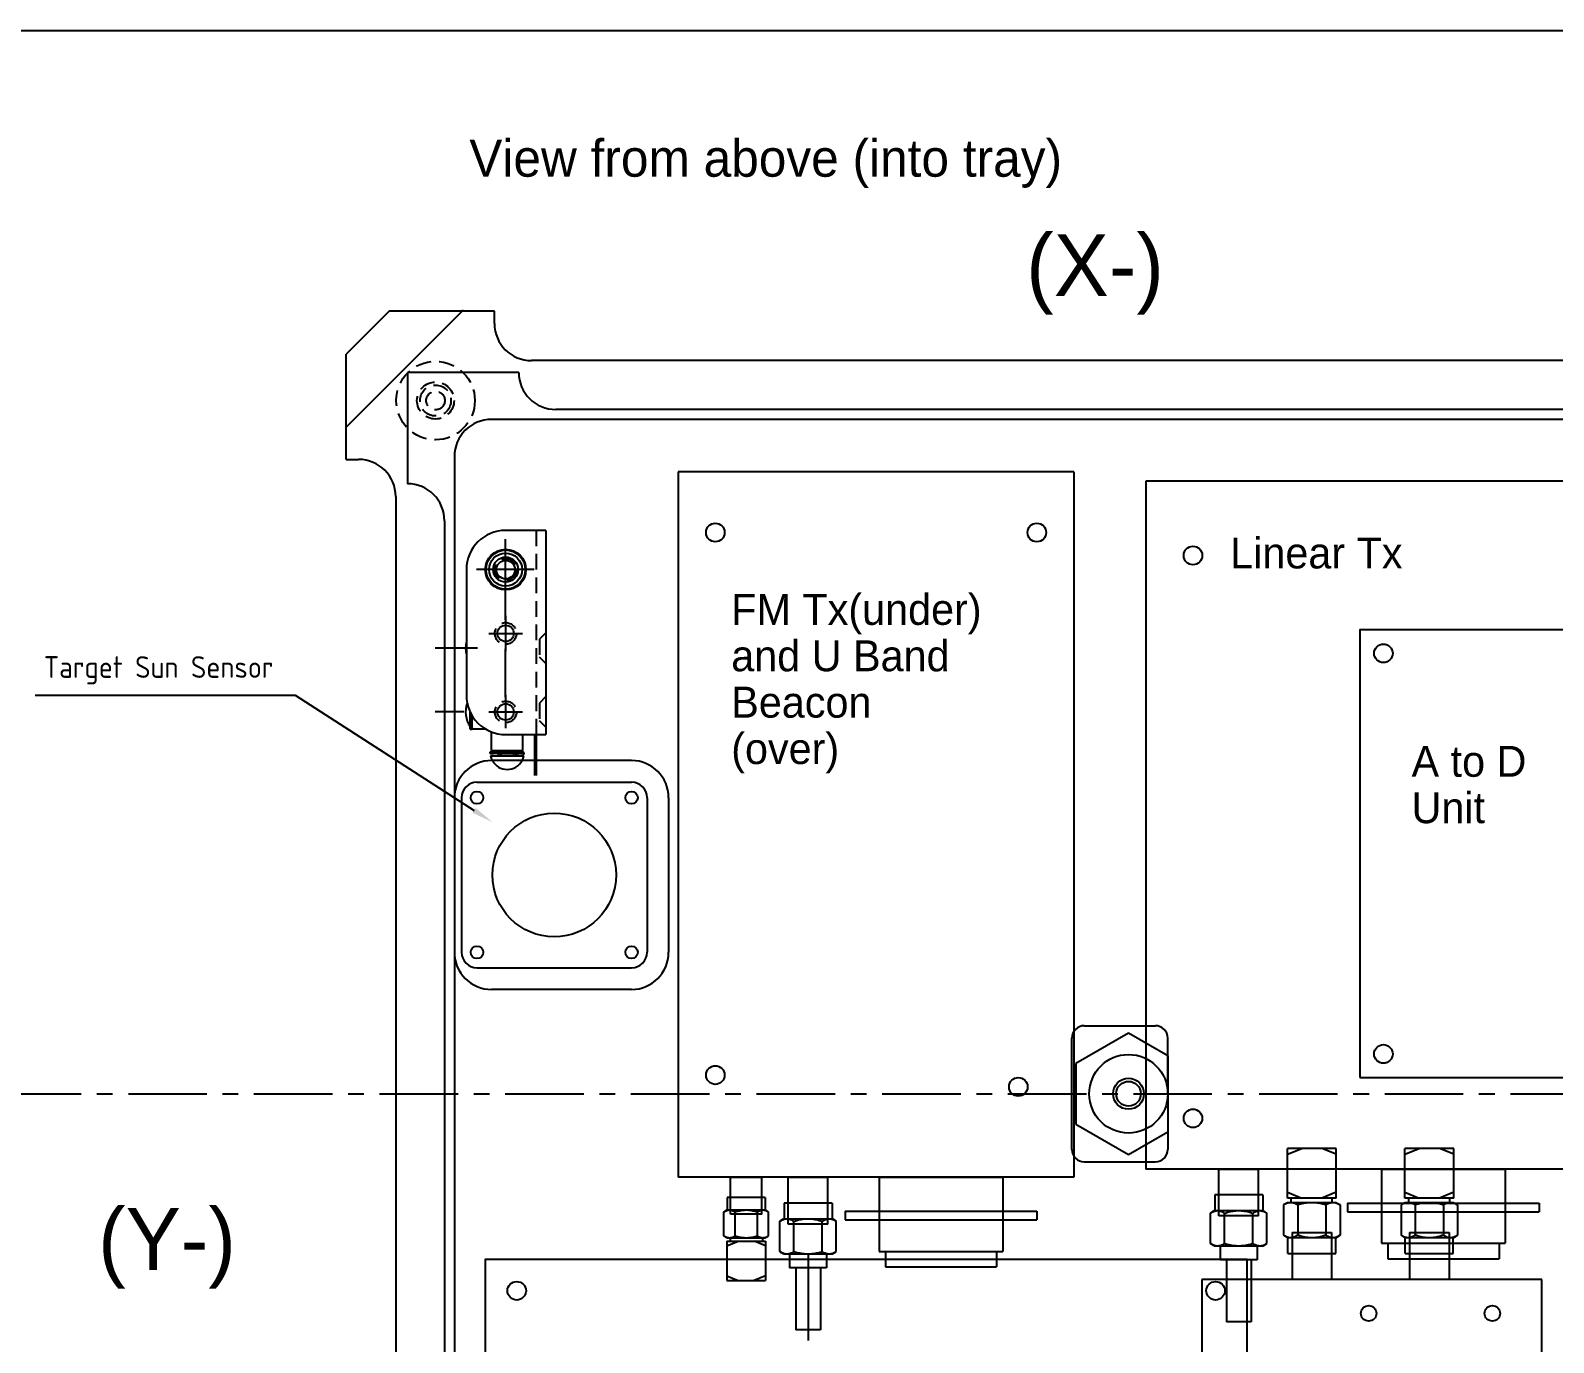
# Model space of a CAD drawing. Header units: millimetres. Extents: x 0 to 840, y 0 to 594.
# Drawn here: x 187.3 to 433.7, y 381.9 to 594 of the extents above; entities that cross this region are included whole.
import ezdxf

# ---------------------------------------------------------------- set-up
doc = ezdxf.new("R2010")
doc.units = ezdxf.units.MM
doc.header["$LTSCALE"] = 0.4
doc.linetypes.add('CENTER', pattern=[50.8, 31.75, -6.35, 6.35, -6.35])
doc.linetypes.add('HIDDEN', pattern=[9.525, 6.35, -3.175])
doc.layers.add('AM_5', color=3, linetype='Continuous', lineweight=25)
for name, color, linetype in [('CL', 3, 'CENTER'), ('HID', 2, 'HIDDEN'), ('OUT', 1, 'Continuous'), ('S2', 7, 'Continuous'), ('SECT', 4, 'Continuous')]:
    doc.layers.add(name, color=color, linetype=linetype)
doc.styles.add('ACISOTS', font='isocp.shx', dxfattribs={"height": 1})

# ---------------------------------------------------------------- blocks, each defined once
blk = doc.blocks.new('*S13')
at = {"layer": 'AM_5', "color": 3}
for p, q in [((188.13, 486.53), (230.13, 486.53)), ((230.13, 486.53), (259.11, 467.91))]:
    blk.add_line(p, q, dxfattribs=at)
blk.add_trace([(258.86, 467.52), (259.36, 468.3), (262.05, 466.02)], dxfattribs=at)
at = {"layer": 'AM_5', "color": 2, "insert": (226.63, 488.28), "char_height": 3.5, "attachment_point": 9, "style": 'ACISOTS'}
blk.add_mtext('Target Sun Sensor\\P', dxfattribs=at)

msp = doc.modelspace()

# ---------------------------------------------------------------- linework, layer by layer
at = {"linetype": 'Continuous'}
for p, q in [((245.365, 548.646), (238.386, 541.667)), ((257.336, 548.808), (238.416, 529.889)), ((262.386, 548.646), (245.365, 548.646)), ((262.386, 546.621), (262.386, 548.646)), ((238.386, 524.646), (238.386, 541.667)), ((238.386, 524.646), (240.411, 524.646))]:
    msp.add_line(p, q, dxfattribs=at)
for p, q in [((461.486, 540.621), (268.386, 540.621)), ((248.311, 538.721), (248.311, 520.721)), ((266.311, 538.721), (248.311, 538.721)), ((266.311, 538.721), (266.311, 538.721)), ((457.561, 532.721), (272.311, 532.721)), ((467.961, 531.121), (261.911, 531.121)), ((255.911, 525.121), (255.911, 335.071)), ((248.286, 520.746), (248.286, 520.746)), ((246.411, 518.646), (246.411, 325.546)), ((254.311, 514.721), (254.311, 329.471)), ((284.562, 475.968), (261.911, 475.968)), ((290.562, 469.968), (290.562, 444.968)), ((284.562, 438.968), (261.911, 438.968)), ((379.561, 402.338), (379.561, 409.921)), ((385.961, 402.338), (385.961, 409.921)), ((300.583, 402.63), (300.583, 408.621)), ((305.639, 402.63), (305.639, 408.621)), ((309.911, 401.038), (309.911, 408.621)), ((316.311, 401.038), (316.311, 408.621)), ((305.639, 405.316), (300.583, 405.316)), ((316.311, 404.438), (309.911, 404.438)), ((385.961, 405.738), (379.561, 405.738)), ((305.639, 402.63), (300.583, 402.63)), ((385.961, 402.338), (379.561, 402.338)), ((316.311, 401.038), (309.911, 401.038)), ((391.381, 399.68), (397.781, 399.68)), ((391.381, 399.68), (391.381, 392.096)), ((397.781, 399.68), (397.781, 392.096)), ((410.381, 399.68), (416.781, 399.68)), ((410.381, 399.68), (410.381, 392.096)), ((416.781, 399.68), (416.781, 392.096)), ((391.381, 396.28), (397.781, 396.28)), ((410.381, 396.28), (416.781, 396.28))]:
    msp.add_line(p, q)
at = {"color": 7, "linetype": 'Continuous'}
for p, q in [((390.628, 405.223), (390.628, 413.255)), ((398.533, 413.255), (390.628, 413.255)), ((390.628, 412.31), (392.944, 413.255)), ((398.533, 412.31), (396.218, 413.255)), ((398.533, 405.223), (398.533, 413.255)), ((409.628, 405.223), (409.628, 413.255)), ((417.533, 413.255), (409.628, 413.255)), ((409.628, 412.31), (411.944, 413.255)), ((417.533, 412.31), (415.218, 413.255)), ((417.533, 405.223), (417.533, 413.255)), ((306.174, 405.316), (300.048, 405.316)), ((300.048, 405.316), (300.048, 403.314)), ((306.174, 405.316), (306.174, 403.314)), ((316.987, 404.438), (309.234, 404.438)), ((309.234, 404.438), (309.234, 401.904)), ((316.987, 404.438), (316.987, 401.904)), ((386.637, 405.738), (378.884, 405.738)), ((378.884, 405.738), (378.884, 403.204)), ((386.637, 405.738), (386.637, 403.204)), ((390.628, 404.489), (390.017, 404.136)), ((390.017, 404.136), (390.017, 399.241)), ((390.628, 406.169), (392.944, 405.223)), ((398.533, 405.223), (390.628, 405.223)), ((398.533, 404.489), (390.628, 404.489)), ((391.262, 404.489), (391.262, 405.223)), ((392.299, 404.136), (392.299, 399.241)), ((398.533, 406.169), (396.218, 405.223)), ((396.863, 404.136), (396.863, 399.241)), ((397.9, 404.489), (397.9, 405.223)), ((398.533, 404.489), (399.145, 404.136)), ((399.145, 404.136), (399.145, 399.241)), ((409.628, 404.489), (409.017, 404.136)), ((409.017, 404.136), (409.017, 399.241)), ((409.628, 406.169), (411.944, 405.223)), ((417.533, 405.223), (409.628, 405.223)), ((417.533, 404.489), (409.628, 404.489)), ((410.262, 404.489), (410.262, 405.223)), ((411.299, 404.136), (411.299, 399.241)), ((417.533, 406.169), (415.218, 405.223)), ((415.863, 404.136), (415.863, 399.241)), ((416.9, 404.489), (416.9, 405.223)), ((417.533, 404.489), (418.145, 404.136)), ((418.145, 404.136), (418.145, 399.241)), ((299.505, 402.976), (299.988, 403.314)), ((299.505, 399.109), (299.505, 402.976)), ((299.988, 403.314), (306.234, 403.314)), ((301.308, 399.109), (301.308, 402.976)), ((304.914, 399.109), (304.914, 402.976)), ((306.717, 402.976), (306.234, 403.314)), ((306.717, 399.109), (306.717, 402.976)), ((308.547, 401.476), (309.158, 401.904)), ((309.158, 401.904), (317.063, 401.904)), ((317.675, 401.476), (317.063, 401.904)), ((378.197, 402.776), (378.808, 403.204)), ((378.197, 397.882), (378.197, 402.776)), ((378.808, 403.204), (386.713, 403.204)), ((380.479, 397.882), (380.479, 402.776)), ((385.043, 397.882), (385.043, 402.776)), ((387.325, 402.776), (386.713, 403.204)), ((387.325, 397.882), (387.325, 402.776)), ((299.988, 398.83), (299.505, 399.109)), ((306.234, 398.83), (306.717, 399.109)), ((308.547, 396.582), (308.547, 401.476)), ((310.829, 396.582), (310.829, 401.476)), ((315.393, 396.582), (315.393, 401.476)), ((317.675, 396.582), (317.675, 401.476)), ((390.017, 399.241), (390.628, 398.813)), ((399.145, 399.241), (398.533, 398.813)), ((409.017, 399.241), (409.628, 398.813)), ((418.145, 399.241), (417.533, 398.813)), ((299.988, 398.83), (306.234, 398.83)), ((299.988, 398.25), (299.988, 391.904)), ((299.988, 398.25), (306.234, 398.25)), ((299.988, 397.503), (301.817, 398.25)), ((300.489, 398.83), (300.489, 398.25)), ((306.234, 397.503), (304.404, 398.25)), ((305.733, 398.83), (305.733, 398.25)), ((306.234, 398.25), (306.234, 391.904)), ((378.808, 397.529), (378.197, 397.882)), ((378.808, 397.529), (386.713, 397.529)), ((386.713, 397.529), (387.325, 397.882)), ((398.533, 398.813), (390.628, 398.813)), ((390.704, 396.28), (390.704, 398.813)), ((398.457, 396.28), (398.457, 398.813)), ((417.533, 398.813), (409.628, 398.813)), ((409.704, 396.28), (409.704, 398.813)), ((417.457, 396.28), (417.457, 398.813)), ((309.158, 396.229), (308.547, 396.582)), ((309.158, 396.229), (317.063, 396.229)), ((317.063, 396.229), (317.675, 396.582)), ((385.761, 395.238), (379.761, 395.238)), ((390.704, 396.28), (398.457, 396.28)), ((409.704, 396.28), (417.457, 396.28)), ((299.988, 392.651), (301.817, 391.904)), ((299.988, 391.904), (306.234, 391.904)), ((306.234, 392.651), (304.404, 391.904)), ((316.111, 393.938), (310.111, 393.938)), ((384.761, 385.238), (380.761, 385.238)), ((315.111, 383.938), (311.111, 383.938))]:
    msp.add_line(p, q, dxfattribs=at)
msp.add_lwpolyline([(0, 0), (0, 594), (840, 594), (840, 0), (0, 0)], close=True)
for centre, radius, start, end in [((268.386, 546.621), 6, 180, 270), ((272.311, 538.721), 6, 180, 270), ((261.911, 525.121), 6, 90, 180), ((240.411, 518.646), 6, 0, 90), ((248.311, 514.721), 6, 0, 90), ((261.911, 469.968), 6, 90, 180), ((284.562, 469.968), 6, 0, 90), ((261.911, 444.968), 6, 180, 270), ((284.562, 444.968), 6, 270, 0), ((369.286, 413.096), 2, 270, 0)]:
    msp.add_arc(centre, radius, start, end)
for points, knots in [([(390.715, 404.432), (390.713, 404.432), (390.635, 404.412), (390.479, 404.362), (390.247, 404.262), (390.095, 404.18), (390.017, 404.136)], [0, 0, 0, 0, 0.00564927, 0.24199634, 0.49155126, 0.76085568, 0.76085568, 0.76085568, 0.76085568]), ([(391.085, 404.487), (391.034, 404.485), (390.91, 404.474), (390.787, 404.45), (390.715, 404.432)], [0, 0, 0, 0, 0.15121652, 0.37386013, 0.37386013, 0.37386013, 0.37386013]), ([(392.299, 404.136), (392.221, 404.18), (392.068, 404.262), (391.837, 404.362), (391.61, 404.434), (391.384, 404.479), (391.233, 404.489), (391.158, 404.489)], [0, 0, 0, 0, 0.2692958, 0.5189118, 0.7552677, 0.9835281, 1.2079223, 1.2079223, 1.2079223, 1.2079223]), ([(394.581, 404.489), (394.432, 404.489), (394.132, 404.479), (393.682, 404.435), (393.229, 404.363), (392.766, 404.264), (392.457, 404.181), (392.299, 404.136)], [0, 0, 0, 0, 0.4481518, 0.8985114, 1.3549441, 1.8242713, 2.3166239, 2.3166239, 2.3166239, 2.3166239]), ([(396.863, 404.136), (396.705, 404.181), (396.395, 404.264), (395.933, 404.363), (395.48, 404.435), (395.03, 404.479), (394.73, 404.489), (394.581, 404.489)], [0, 0, 0, 0, 0.4923367, 0.9617801, 1.4182325, 1.8685485, 2.316624, 2.316624, 2.316624, 2.316624]), ([(398.004, 404.489), (397.929, 404.489), (397.778, 404.479), (397.552, 404.434), (397.325, 404.362), (397.093, 404.262), (396.941, 404.18), (396.863, 404.136)], [0, 0, 0, 0, 0.2244326, 0.4527159, 0.689063, 0.9386179, 1.2079223, 1.2079223, 1.2079223, 1.2079223]), ([(398.446, 404.432), (398.375, 404.45), (398.252, 404.474), (398.128, 404.485), (398.077, 404.487)], [0, 0, 0, 0, 0.2226833, 0.37386135, 0.37386135, 0.37386135, 0.37386135]), ([(399.145, 404.136), (399.067, 404.18), (398.914, 404.262), (398.683, 404.362), (398.526, 404.412), (398.448, 404.432), (398.446, 404.432)], [0, 0, 0, 0, 0.26929584, 0.51891185, 0.75526772, 0.76085427, 0.76085427, 0.76085427, 0.76085427]), ([(409.715, 404.432), (409.713, 404.432), (409.635, 404.412), (409.479, 404.362), (409.247, 404.262), (409.095, 404.18), (409.017, 404.136)], [0, 0, 0, 0, 0.00564927, 0.24199634, 0.49155126, 0.76085568, 0.76085568, 0.76085568, 0.76085568]), ([(410.085, 404.487), (410.034, 404.485), (409.91, 404.474), (409.787, 404.45), (409.715, 404.432)], [0, 0, 0, 0, 0.15121652, 0.37386013, 0.37386013, 0.37386013, 0.37386013]), ([(411.299, 404.136), (411.221, 404.18), (411.068, 404.262), (410.837, 404.362), (410.61, 404.434), (410.384, 404.479), (410.233, 404.489), (410.158, 404.489)], [0, 0, 0, 0, 0.2692958, 0.5189118, 0.7552677, 0.9835281, 1.2079223, 1.2079223, 1.2079223, 1.2079223]), ([(413.581, 404.489), (413.432, 404.489), (413.132, 404.479), (412.682, 404.435), (412.229, 404.363), (411.766, 404.264), (411.457, 404.181), (411.299, 404.136)], [0, 0, 0, 0, 0.4481518, 0.8985114, 1.3549441, 1.8242713, 2.3166239, 2.3166239, 2.3166239, 2.3166239]), ([(415.863, 404.136), (415.705, 404.181), (415.395, 404.264), (414.933, 404.363), (414.48, 404.435), (414.03, 404.479), (413.73, 404.489), (413.581, 404.489)], [0, 0, 0, 0, 0.4923367, 0.9617801, 1.4182325, 1.8685485, 2.316624, 2.316624, 2.316624, 2.316624]), ([(417.004, 404.489), (416.929, 404.489), (416.778, 404.479), (416.552, 404.434), (416.325, 404.362), (416.093, 404.262), (415.941, 404.18), (415.863, 404.136)], [0, 0, 0, 0, 0.2244326, 0.4527159, 0.689063, 0.9386179, 1.2079223, 1.2079223, 1.2079223, 1.2079223]), ([(417.446, 404.432), (417.375, 404.45), (417.252, 404.474), (417.128, 404.485), (417.077, 404.487)], [0, 0, 0, 0, 0.2226833, 0.37386135, 0.37386135, 0.37386135, 0.37386135]), ([(418.145, 404.136), (418.067, 404.18), (417.914, 404.262), (417.683, 404.362), (417.526, 404.412), (417.448, 404.432), (417.446, 404.432)], [0, 0, 0, 0, 0.26929584, 0.51891185, 0.75526772, 0.76085427, 0.76085427, 0.76085427, 0.76085427]), ([(299.505, 402.976), (299.567, 403.019), (299.688, 403.097), (299.871, 403.193), (300.051, 403.263), (300.229, 403.305), (300.348, 403.314), (300.406, 403.314)], [0, 0, 0, 0, 0.2261023, 0.43106142, 0.62119088, 0.8018161, 0.97772559, 0.97772559, 0.97772559, 0.97772559]), ([(300.406, 403.314), (300.465, 403.314), (300.584, 403.305), (300.762, 403.263), (300.942, 403.193), (301.125, 403.097), (301.246, 403.019), (301.308, 402.976)], [0, 0, 0, 0, 0.17594225, 0.35658272, 0.54670009, 0.75160546, 0.97772556, 0.97772556, 0.97772556, 0.97772556]), ([(301.308, 402.976), (301.434, 403.02), (301.68, 403.1), (302.047, 403.195), (302.405, 403.263), (302.759, 403.305), (302.994, 403.314), (303.111, 403.314)], [0, 0, 0, 0, 0.3996817, 0.7758653, 1.1377322, 1.4919648, 1.842977, 1.842977, 1.842977, 1.842977]), ([(303.111, 403.314), (303.228, 403.314), (303.463, 403.305), (303.817, 403.263), (304.175, 403.195), (304.542, 403.1), (304.788, 403.02), (304.914, 402.976)], [0, 0, 0, 0, 0.3510772, 0.7053378, 1.067179, 1.4432632, 1.842977, 1.842977, 1.842977, 1.842977]), ([(304.914, 402.976), (304.976, 403.019), (305.096, 403.097), (305.28, 403.193), (305.46, 403.263), (305.638, 403.305), (305.757, 403.314), (305.815, 403.314)], [0, 0, 0, 0, 0.2261023, 0.43106142, 0.62119088, 0.8018161, 0.97772559, 0.97772559, 0.97772559, 0.97772559]), ([(305.815, 403.314), (305.874, 403.314), (305.993, 403.305), (306.171, 403.263), (306.35, 403.193), (306.534, 403.097), (306.655, 403.019), (306.717, 402.976)], [0, 0, 0, 0, 0.17594225, 0.35658272, 0.54670009, 0.75160546, 0.97772556, 0.97772556, 0.97772556, 0.97772556]), ([(308.547, 401.476), (308.625, 401.531), (308.778, 401.63), (309.011, 401.751), (309.238, 401.839), (309.463, 401.892), (309.614, 401.904), (309.688, 401.904)], [0, 0, 0, 0, 0.2861765, 0.5455921, 0.7862379, 1.0148543, 1.237502, 1.237502, 1.237502, 1.237502]), ([(309.688, 401.904), (309.762, 401.904), (309.913, 401.892), (310.138, 401.839), (310.365, 401.751), (310.598, 401.63), (310.751, 401.531), (310.829, 401.476)], [0, 0, 0, 0, 0.2226892, 0.4513248, 0.6919554, 0.951303, 1.237502, 1.237502, 1.237502, 1.237502]), ([(310.829, 401.476), (310.988, 401.532), (311.3, 401.632), (311.765, 401.753), (312.218, 401.84), (312.665, 401.892), (312.963, 401.904), (313.111, 401.904)], [0, 0, 0, 0, 0.5058749, 0.9820085, 1.4400216, 1.8883718, 2.332646, 2.332646, 2.332646, 2.332646]), ([(313.111, 401.904), (313.259, 401.904), (313.557, 401.892), (314.004, 401.84), (314.457, 401.753), (314.922, 401.632), (315.234, 401.532), (315.393, 401.476)], [0, 0, 0, 0, 0.4443566, 0.8927422, 1.3507227, 1.8267305, 2.332646, 2.332646, 2.332646, 2.332646]), ([(315.393, 401.476), (315.471, 401.531), (315.624, 401.63), (315.857, 401.751), (316.084, 401.839), (316.309, 401.892), (316.46, 401.904), (316.534, 401.904)], [0, 0, 0, 0, 0.2861765, 0.5455921, 0.7862379, 1.0148543, 1.237502, 1.237502, 1.237502, 1.237502]), ([(316.534, 401.904), (316.608, 401.904), (316.759, 401.892), (316.984, 401.839), (317.211, 401.751), (317.444, 401.63), (317.597, 401.531), (317.675, 401.476)], [0, 0, 0, 0, 0.2226892, 0.4513248, 0.6919554, 0.951303, 1.237502, 1.237502, 1.237502, 1.237502]), ([(378.197, 402.776), (378.275, 402.831), (378.428, 402.93), (378.661, 403.051), (378.888, 403.139), (379.113, 403.192), (379.264, 403.204), (379.338, 403.204)], [0, 0, 0, 0, 0.2861765, 0.5455921, 0.7862379, 1.0148543, 1.237502, 1.237502, 1.237502, 1.237502]), ([(379.338, 403.204), (379.412, 403.204), (379.563, 403.192), (379.788, 403.139), (380.015, 403.051), (380.248, 402.93), (380.401, 402.831), (380.479, 402.776)], [0, 0, 0, 0, 0.2226892, 0.4513248, 0.6919554, 0.951303, 1.237502, 1.237502, 1.237502, 1.237502]), ([(380.479, 402.776), (380.638, 402.832), (380.95, 402.932), (381.415, 403.053), (381.868, 403.14), (382.315, 403.192), (382.613, 403.204), (382.761, 403.204)], [0, 0, 0, 0, 0.5058749, 0.9820085, 1.4400216, 1.8883718, 2.332646, 2.332646, 2.332646, 2.332646]), ([(382.761, 403.204), (382.909, 403.204), (383.207, 403.192), (383.654, 403.14), (384.107, 403.053), (384.572, 402.932), (384.884, 402.832), (385.043, 402.776)], [0, 0, 0, 0, 0.4443566, 0.8927422, 1.3507227, 1.8267305, 2.332646, 2.332646, 2.332646, 2.332646]), ([(385.043, 402.776), (385.121, 402.831), (385.274, 402.93), (385.507, 403.051), (385.734, 403.139), (385.959, 403.192), (386.11, 403.204), (386.184, 403.204)], [0, 0, 0, 0, 0.2861765, 0.5455921, 0.7862379, 1.0148543, 1.237502, 1.237502, 1.237502, 1.237502]), ([(386.184, 403.204), (386.258, 403.204), (386.409, 403.192), (386.634, 403.139), (386.861, 403.051), (387.094, 402.93), (387.247, 402.831), (387.325, 402.776)], [0, 0, 0, 0, 0.2226892, 0.4513248, 0.6919554, 0.951303, 1.237502, 1.237502, 1.237502, 1.237502]), ([(299.505, 399.109), (299.566, 399.074), (299.687, 399.009), (299.87, 398.93), (299.994, 398.891), (300.055, 398.875), (300.057, 398.875)], [0, 0, 0, 0, 0.21276526, 0.40998187, 0.59672192, 0.60113574, 0.60113574, 0.60113574, 0.60113574]), ([(300.406, 398.83), (300.466, 398.83), (300.585, 398.838), (300.763, 398.873), (300.943, 398.93), (301.126, 399.009), (301.247, 399.074), (301.308, 399.109)], [0, 0, 0, 0, 0.17731974, 0.35768177, 0.54441487, 0.74158322, 0.95435525, 0.95435525, 0.95435525, 0.95435525]), ([(301.308, 399.109), (301.433, 399.073), (301.677, 399.008), (302.043, 398.929), (302.401, 398.873), (302.756, 398.838), (302.993, 398.83), (303.111, 398.83)], [0, 0, 0, 0, 0.3889854, 0.7598832, 1.1205171, 1.4763028, 1.8303183, 1.8303183, 1.8303183, 1.8303183]), ([(303.111, 398.83), (303.229, 398.83), (303.466, 398.838), (303.821, 398.873), (304.179, 398.929), (304.544, 399.008), (304.789, 399.073), (304.914, 399.109)], [0, 0, 0, 0, 0.3540758, 0.7098959, 1.0705142, 1.4413203, 1.8303182, 1.8303182, 1.8303182, 1.8303182]), ([(304.914, 399.109), (304.975, 399.074), (305.096, 399.009), (305.279, 398.93), (305.458, 398.873), (305.637, 398.838), (305.756, 398.83), (305.815, 398.83)], [0, 0, 0, 0, 0.21276526, 0.40998187, 0.59672192, 0.77706584, 0.95435528, 0.95435528, 0.95435528, 0.95435528]), ([(306.165, 398.875), (306.166, 398.875), (306.228, 398.891), (306.352, 398.93), (306.535, 399.009), (306.655, 399.074), (306.717, 399.109)], [0, 0, 0, 0, 0.00446337, 0.19119647, 0.38836482, 0.60113685, 0.60113685, 0.60113685, 0.60113685]), ([(391.158, 398.813), (391.084, 398.813), (390.933, 398.825), (390.708, 398.879), (390.481, 398.966), (390.248, 399.088), (390.095, 399.187), (390.017, 399.241)], [0, 0, 0, 0, 0.2226892, 0.4513248, 0.6919554, 0.951303, 1.237502, 1.237502, 1.237502, 1.237502]), ([(392.299, 399.241), (392.221, 399.187), (392.068, 399.088), (391.835, 398.966), (391.608, 398.879), (391.383, 398.825), (391.232, 398.813), (391.158, 398.813)], [0, 0, 0, 0, 0.2861765, 0.5455921, 0.7862379, 1.0148543, 1.237502, 1.237502, 1.237502, 1.237502]), ([(394.581, 398.813), (394.433, 398.813), (394.135, 398.825), (393.688, 398.877), (393.235, 398.964), (392.77, 399.085), (392.458, 399.186), (392.299, 399.241)], [0, 0, 0, 0, 0.4443566, 0.8927422, 1.3507227, 1.8267305, 2.332646, 2.332646, 2.332646, 2.332646]), ([(396.863, 399.241), (396.704, 399.186), (396.392, 399.085), (395.927, 398.964), (395.474, 398.877), (395.027, 398.825), (394.729, 398.813), (394.581, 398.813)], [0, 0, 0, 0, 0.5058749, 0.9820085, 1.4400216, 1.8883718, 2.332646, 2.332646, 2.332646, 2.332646]), ([(398.004, 398.813), (397.93, 398.813), (397.779, 398.825), (397.554, 398.879), (397.327, 398.966), (397.094, 399.088), (396.941, 399.187), (396.863, 399.241)], [0, 0, 0, 0, 0.2226892, 0.4513248, 0.6919554, 0.951303, 1.237502, 1.237502, 1.237502, 1.237502]), ([(399.145, 399.241), (399.067, 399.187), (398.914, 399.088), (398.681, 398.966), (398.454, 398.879), (398.229, 398.825), (398.078, 398.813), (398.004, 398.813)], [0, 0, 0, 0, 0.2861765, 0.5455921, 0.7862379, 1.0148543, 1.237502, 1.237502, 1.237502, 1.237502]), ([(410.158, 398.813), (410.084, 398.813), (409.933, 398.825), (409.708, 398.879), (409.481, 398.966), (409.248, 399.088), (409.095, 399.187), (409.017, 399.241)], [0, 0, 0, 0, 0.2226892, 0.4513248, 0.6919554, 0.951303, 1.237502, 1.237502, 1.237502, 1.237502]), ([(411.299, 399.241), (411.221, 399.187), (411.068, 399.088), (410.835, 398.966), (410.608, 398.879), (410.383, 398.825), (410.232, 398.813), (410.158, 398.813)], [0, 0, 0, 0, 0.2861765, 0.5455921, 0.7862379, 1.0148543, 1.237502, 1.237502, 1.237502, 1.237502]), ([(413.581, 398.813), (413.433, 398.813), (413.135, 398.825), (412.688, 398.877), (412.235, 398.964), (411.77, 399.085), (411.458, 399.186), (411.299, 399.241)], [0, 0, 0, 0, 0.4443566, 0.8927422, 1.3507227, 1.8267305, 2.332646, 2.332646, 2.332646, 2.332646]), ([(415.863, 399.241), (415.704, 399.186), (415.392, 399.085), (414.927, 398.964), (414.474, 398.877), (414.027, 398.825), (413.729, 398.813), (413.581, 398.813)], [0, 0, 0, 0, 0.5058749, 0.9820085, 1.4400216, 1.8883718, 2.332646, 2.332646, 2.332646, 2.332646]), ([(417.004, 398.813), (416.93, 398.813), (416.779, 398.825), (416.554, 398.879), (416.327, 398.966), (416.094, 399.088), (415.941, 399.187), (415.863, 399.241)], [0, 0, 0, 0, 0.2226892, 0.4513248, 0.6919554, 0.951303, 1.237502, 1.237502, 1.237502, 1.237502]), ([(418.145, 399.241), (418.067, 399.187), (417.914, 399.088), (417.681, 398.966), (417.454, 398.879), (417.229, 398.825), (417.078, 398.813), (417.004, 398.813)], [0, 0, 0, 0, 0.2861765, 0.5455921, 0.7862379, 1.0148543, 1.237502, 1.237502, 1.237502, 1.237502]), ([(300.057, 398.875), (300.114, 398.861), (300.211, 398.842), (300.309, 398.833), (300.349, 398.831)], [0, 0, 0, 0, 0.17593762, 0.29538037, 0.29538037, 0.29538037, 0.29538037]), ([(305.873, 398.831), (305.913, 398.833), (306.011, 398.842), (306.108, 398.861), (306.165, 398.875)], [0, 0, 0, 0, 0.11947315, 0.29537941, 0.29537941, 0.29537941, 0.29537941]), ([(378.197, 397.882), (378.275, 397.837), (378.427, 397.755), (378.659, 397.655), (378.815, 397.606), (378.894, 397.586), (378.895, 397.585)], [0, 0, 0, 0, 0.26929584, 0.51891185, 0.75526772, 0.76085427, 0.76085427, 0.76085427, 0.76085427]), ([(378.895, 397.585), (378.967, 397.567), (379.09, 397.543), (379.214, 397.533), (379.265, 397.53)], [0, 0, 0, 0, 0.2226833, 0.37386135, 0.37386135, 0.37386135, 0.37386135]), ([(379.338, 397.529), (379.413, 397.529), (379.564, 397.539), (379.79, 397.583), (380.017, 397.655), (380.248, 397.755), (380.401, 397.837), (380.479, 397.882)], [0, 0, 0, 0, 0.2244326, 0.4527159, 0.689063, 0.9386179, 1.2079223, 1.2079223, 1.2079223, 1.2079223]), ([(380.479, 397.882), (380.637, 397.836), (380.947, 397.754), (381.409, 397.654), (381.862, 397.582), (382.312, 397.539), (382.612, 397.529), (382.761, 397.529)], [0, 0, 0, 0, 0.4923367, 0.9617801, 1.4182325, 1.8685485, 2.316624, 2.316624, 2.316624, 2.316624]), ([(382.761, 397.529), (382.91, 397.529), (383.21, 397.539), (383.66, 397.582), (384.113, 397.654), (384.575, 397.754), (384.885, 397.836), (385.043, 397.882)], [0, 0, 0, 0, 0.4481518, 0.8985114, 1.3549441, 1.8242713, 2.3166239, 2.3166239, 2.3166239, 2.3166239]), ([(385.043, 397.882), (385.121, 397.837), (385.273, 397.755), (385.505, 397.655), (385.732, 397.583), (385.958, 397.539), (386.109, 397.529), (386.184, 397.529)], [0, 0, 0, 0, 0.2692958, 0.5189118, 0.7552677, 0.9835281, 1.2079223, 1.2079223, 1.2079223, 1.2079223]), ([(386.257, 397.53), (386.308, 397.533), (386.432, 397.543), (386.555, 397.567), (386.626, 397.585)], [0, 0, 0, 0, 0.15121652, 0.37386013, 0.37386013, 0.37386013, 0.37386013]), ([(386.626, 397.585), (386.628, 397.586), (386.706, 397.606), (386.863, 397.655), (387.094, 397.755), (387.247, 397.837), (387.325, 397.882)], [0, 0, 0, 0, 0.00564927, 0.24199634, 0.49155126, 0.76085568, 0.76085568, 0.76085568, 0.76085568]), ([(308.547, 396.582), (308.625, 396.537), (308.777, 396.455), (309.009, 396.355), (309.165, 396.306), (309.244, 396.286), (309.245, 396.285)], [0, 0, 0, 0, 0.26929584, 0.51891185, 0.75526772, 0.76085427, 0.76085427, 0.76085427, 0.76085427]), ([(309.245, 396.285), (309.317, 396.267), (309.44, 396.243), (309.564, 396.233), (309.615, 396.23)], [0, 0, 0, 0, 0.2226833, 0.37386135, 0.37386135, 0.37386135, 0.37386135]), ([(309.688, 396.229), (309.763, 396.229), (309.914, 396.239), (310.14, 396.283), (310.367, 396.355), (310.598, 396.455), (310.751, 396.537), (310.829, 396.582)], [0, 0, 0, 0, 0.2244326, 0.4527159, 0.689063, 0.9386179, 1.2079223, 1.2079223, 1.2079223, 1.2079223]), ([(310.829, 396.582), (310.987, 396.536), (311.297, 396.454), (311.759, 396.354), (312.212, 396.282), (312.662, 396.239), (312.962, 396.229), (313.111, 396.229)], [0, 0, 0, 0, 0.4923367, 0.9617801, 1.4182325, 1.8685485, 2.316624, 2.316624, 2.316624, 2.316624]), ([(313.111, 396.229), (313.26, 396.229), (313.56, 396.239), (314.01, 396.282), (314.463, 396.354), (314.925, 396.454), (315.235, 396.536), (315.393, 396.582)], [0, 0, 0, 0, 0.4481518, 0.8985114, 1.3549441, 1.8242713, 2.3166239, 2.3166239, 2.3166239, 2.3166239]), ([(315.393, 396.582), (315.471, 396.537), (315.623, 396.455), (315.855, 396.355), (316.082, 396.283), (316.308, 396.239), (316.459, 396.229), (316.534, 396.229)], [0, 0, 0, 0, 0.2692958, 0.5189118, 0.7552677, 0.9835281, 1.2079223, 1.2079223, 1.2079223, 1.2079223]), ([(316.607, 396.23), (316.658, 396.233), (316.782, 396.243), (316.905, 396.267), (316.976, 396.285)], [0, 0, 0, 0, 0.15121652, 0.37386013, 0.37386013, 0.37386013, 0.37386013]), ([(316.976, 396.285), (316.978, 396.286), (317.056, 396.306), (317.213, 396.355), (317.444, 396.455), (317.597, 396.537), (317.675, 396.582)], [0, 0, 0, 0, 0.00564927, 0.24199634, 0.49155126, 0.76085568, 0.76085568, 0.76085568, 0.76085568])]:
    msp.add_open_spline(points, degree=3, knots=knots, dxfattribs=at)
for points in [[(391.158, 404.489), (391.134, 404.489), (391.109, 404.488), (391.085, 404.487)], [(398.077, 404.487), (398.053, 404.488), (398.028, 404.489), (398.004, 404.489)], [(410.158, 404.489), (410.134, 404.489), (410.109, 404.488), (410.085, 404.487)], [(417.077, 404.487), (417.053, 404.488), (417.028, 404.489), (417.004, 404.489)], [(300.349, 398.831), (300.368, 398.831), (300.387, 398.83), (300.406, 398.83)], [(305.815, 398.83), (305.835, 398.83), (305.854, 398.831), (305.873, 398.831)], [(379.265, 397.53), (379.289, 397.529), (379.314, 397.529), (379.338, 397.529)], [(386.184, 397.529), (386.208, 397.529), (386.233, 397.529), (386.257, 397.53)], [(309.615, 396.23), (309.639, 396.229), (309.664, 396.229), (309.688, 396.229)], [(316.534, 396.229), (316.558, 396.229), (316.583, 396.229), (316.607, 396.23)]]:
    msp.add_open_spline(points, degree=3, dxfattribs=at)
at = {"layer": 'CL'}
for p, q in [((371.286, 428.245), (371.286, 415.947)), ((182.856, 422.096), (559.204, 422.096)), ((300.583, 408.621), (305.639, 408.621)), ((309.911, 408.621), (316.311, 408.621))]:
    msp.add_line(p, q, dxfattribs=at)
msp.add_lwpolyline([(371.286, 428.245), (364.936, 431.911), (356.436, 427.004), (356.436, 417.189), (364.936, 412.281), (371.286, 415.947)], dxfattribs=at)
at = {"layer": 'HID', "color": 6, "linetype": 'Continuous'}
for p, q in [((270.701, 513.186), (264.199, 513.186)), ((270.701, 513.186), (270.702, 480.166)), ((257.849, 506.836), (257.849, 486.516)), ((258.459, 481.055), (258.459, 483.801)), ((258.764, 481.029), (258.764, 483.233)), ((258.459, 481.055), (258.764, 481.055)), ((261.002, 481.029), (258.764, 481.029)), ((261.913, 477.6), (261.913, 480.591)), ((264.199, 480.166), (270.702, 480.166)), ((266.993, 477.6), (266.993, 480.166)), ((268.873, 480.166), (268.873, 473.562)), ((269.127, 480.166), (269.127, 473.562)), ((261.693, 477.182), (261.708, 477.372)), ((261.884, 477.016), (261.693, 477.182)), ((261.9, 477.206), (261.708, 477.372)), ((262.326, 477.295), (261.708, 477.372)), ((261.774, 476.711), (267.133, 476.711)), ((261.884, 477.016), (261.9, 477.206)), ((262.515, 477.092), (261.884, 477.016)), ((262.515, 477.296), (261.9, 477.206)), ((261.913, 477.6), (266.993, 477.6)), ((262.01, 476), (262.061, 476)), ((262.326, 477.296), (262.564, 477.296)), ((262.515, 477.092), (262.515, 477.296)), ((262.811, 477.092), (262.515, 477.092)), ((262.54, 477.182), (262.581, 477.372)), ((263.041, 477.016), (262.54, 477.182)), ((263.082, 477.206), (262.581, 477.372)), ((262.95, 477.296), (262.581, 477.372)), ((262.95, 477.296), (264.149, 477.296)), ((263.041, 477.6), (263.041, 477.296)), ((263.041, 477.016), (263.082, 477.206)), ((263.444, 477.092), (263.041, 477.016)), ((263.041, 477.016), (263.041, 476.711)), ((263.444, 477.296), (263.082, 477.206)), ((263.444, 477.092), (263.444, 477.296)), ((263.444, 477.092), (264.453, 477.092)), ((264.118, 477.182), (264.169, 477.372)), ((264.738, 477.016), (264.118, 477.182)), ((264.149, 477.092), (264.118, 477.182)), ((264.789, 477.206), (264.169, 477.372)), ((264.453, 477.296), (265.463, 477.296)), ((264.738, 477.016), (264.789, 477.206)), ((264.758, 477.296), (264.789, 477.206)), ((264.758, 477.092), (265.956, 477.092)), ((265.463, 477.296), (265.866, 477.372)), ((265.463, 477.092), (265.463, 477.296)), ((265.463, 477.092), (265.824, 477.182)), ((265.824, 477.182), (265.866, 477.372)), ((266.326, 477.016), (265.824, 477.182)), ((265.866, 477.372), (265.866, 477.6)), ((266.367, 477.206), (265.866, 477.372)), ((265.866, 477.092), (265.866, 476.711)), ((265.956, 477.092), (266.326, 477.016)), ((266.392, 477.296), (266.096, 477.296)), ((266.326, 477.016), (266.367, 477.206)), ((266.581, 477.092), (266.342, 477.092)), ((266.392, 477.296), (267.023, 477.372)), ((266.392, 477.092), (266.392, 477.296)), ((266.392, 477.092), (267.007, 477.182)), ((266.58, 477.092), (267.198, 477.016)), ((266.846, 476), (266.897, 476)), ((267.007, 477.182), (267.023, 477.372)), ((267.007, 477.182), (267.023, 477.372)), ((267.198, 477.016), (267.007, 477.182)), ((267.214, 477.206), (267.023, 477.372)), ((267.198, 477.016), (267.214, 477.206))]:
    msp.add_line(p, q, dxfattribs=at)
at = {"layer": 'HID', "linetype": 'HIDDEN'}
for p, q in [((269.126, 513.186), (269.127, 480.166)), ((270.701, 496.612), (269.673, 495.584)), ((269.673, 495.584), (269.673, 492.688)), ((270.702, 491.659), (269.673, 492.688)), ((270.702, 486.3), (269.673, 485.271)), ((269.673, 485.271), (269.673, 482.376)), ((270.702, 481.347), (269.673, 482.376)), ((263.431, 477.6), (263.431, 477.296)), ((263.431, 477.09), (263.431, 476.711)), ((265.476, 477.6), (265.476, 477.298)), ((265.476, 477.092), (265.476, 476.711))]:
    msp.add_line(p, q, dxfattribs=at)
at = {"layer": 'HID', "linetype": 'CENTER'}
for p, q in [((264.199, 501.888), (264.199, 511.765)), ((268.831, 506.836), (259.507, 506.836)), ((264.199, 499.353), (264.199, 493.652)), ((261.48, 496.523), (266.917, 496.523)), ((259.659, 494.136), (252.805, 494.136)), ((264.199, 486.549), (264.199, 481.199)), ((257.446, 483.823), (252.805, 483.823)), ((261.48, 483.823), (266.917, 483.823))]:
    msp.add_line(p, q, dxfattribs=at)
at = {"layer": 'HID', "linetype": 'Continuous'}
for p, q in [((264.199, 498.736), (264.199, 502.474)), ((264.199, 486.195), (264.199, 494.033)), ((268.895, 480.166), (269.498, 480.166))]:
    msp.add_line(p, q, dxfattribs=at)
at = {"layer": 'HID'}
for radius in [6.35, 3, 2.5, 1.5]:
    msp.add_circle((252.859, 534.173), radius, dxfattribs=at)
at = {"layer": 'HID', "color": 6, "linetype": 'Continuous'}
for centre, radius in [((264.199, 506.836), 3.289), ((264.199, 506.836), 3.175), ((264.199, 506.836), 2.667), ((264.199, 506.836), 2.032), ((264.199, 506.836), 1.499), ((264.199, 496.523), 1.321), ((264.199, 483.823), 1.321)]:
    msp.add_circle(centre, radius, dxfattribs=at)
at = {"layer": 'HID', "linetype": 'HIDDEN'}
for centre in [(264.199, 506.836), (264.199, 496.523), (264.199, 483.823)]:
    msp.add_circle(centre, 1.753, dxfattribs=at)
at = {"layer": 'HID', "color": 6, "linetype": 'Continuous'}
for centre, radius, start, end in [((264.199, 506.836), 6.35, 90.00079, 180.00079), ((261.919, 494.136), 4.197, 165.86951, 194.13207), ((264.199, 486.516), 6.35, 180.00079, 270.00079), ((261.919, 483.823), 4.197, 160.01208, 214.46443), ((264.453, 477.207), 2.725, 190.47337, 206.27948), ((264.453, 477.207), 2.68, 206.75971, 333.24187), ((264.453, 477.207), 2.725, 333.7221, 349.52932)]:
    msp.add_arc(centre, radius, start, end, dxfattribs=at)
at = {"layer": 'OUT'}
for p, q in [((355.786, 413.096), (355.786, 431.096)), ((357.786, 433.096), (369.286, 433.096)), ((371.286, 422.096), (371.286, 431.096)), ((371.286, 422.096), (371.286, 413.096)), ((357.786, 411.096), (369.286, 411.096))]:
    msp.add_line(p, q, dxfattribs=at)
for radius in [6.35, 2.5, 2]:
    msp.add_circle((364.936, 422.096), radius, dxfattribs=at)
for centre, start, end in [((357.786, 431.096), 90, 180), ((369.286, 431.096), 0, 90), ((357.786, 413.096), 180, 270), ((369.286, 413.096), 270, 0)]:
    msp.add_arc(centre, 2, start, end, dxfattribs=at)
at = {"layer": 'S2'}
for p, q in [((379.561, 409.921), (385.961, 409.921)), ((405.864, 409.921), (425.858, 409.921)), ((405.864, 409.921), (405.864, 397.921)), ((425.858, 409.921), (425.858, 397.921)), ((324.614, 408.621), (344.608, 408.621)), ((324.614, 408.621), (324.614, 396.621)), ((344.608, 408.621), (344.608, 396.621)), ((400.361, 404.421), (431.361, 404.421)), ((400.361, 404.421), (400.361, 403.021)), ((431.361, 404.421), (431.361, 403.021)), ((319.111, 403.121), (350.111, 403.121)), ((319.111, 403.121), (319.111, 401.721)), ((319.111, 401.721), (350.111, 401.721)), ((350.111, 403.121), (350.111, 401.721)), ((400.361, 403.021), (431.361, 403.021)), ((324.614, 396.621), (344.608, 396.621)), ((325.614, 396.621), (325.614, 394.121)), ((343.608, 396.621), (343.608, 394.121)), ((379.761, 397.529), (379.761, 395.238)), ((385.761, 397.529), (385.761, 395.238)), ((405.864, 397.921), (425.858, 397.921)), ((406.864, 397.921), (406.864, 395.421)), ((424.858, 397.921), (424.858, 395.421)), ((310.111, 396.229), (310.111, 393.938)), ((313.111, 396.229), (313.111, 382.192)), ((316.111, 396.229), (316.111, 393.938)), ((380.761, 395.238), (380.761, 385.238)), ((384.761, 395.238), (384.761, 385.238)), ((406.864, 395.421), (424.858, 395.421)), ((311.111, 393.938), (311.111, 383.938)), ((315.111, 393.938), (315.111, 383.938)), ((325.614, 394.121), (343.608, 394.121))]:
    msp.add_line(p, q, dxfattribs=at)
for centre, radius in [((259.562, 469.968), 1), ((284.562, 469.968), 1), ((272.062, 457.468), 10), ((259.562, 444.968), 1), ((284.562, 444.968), 1)]:
    msp.add_circle(centre, radius, dxfattribs=at)
at = {"layer": 'SECT'}
for p, q in [((292.111, 522.621), (292.111, 408.621)), ((356.111, 522.621), (292.111, 522.621)), ((356.111, 522.621), (356.111, 408.621)), ((463.961, 521.121), (367.761, 521.121)), ((367.761, 521.121), (367.761, 409.921)), ((259.562, 472.468), (284.562, 472.468)), ((257.062, 469.968), (257.062, 444.968)), ((287.062, 469.968), (287.062, 444.968)), ((259.562, 442.468), (284.562, 442.468)), ((463.961, 409.921), (367.761, 409.921)), ((356.111, 408.621), (292.111, 408.621)), ((431.781, 392.096), (376.781, 392.096)), ((376.781, 392.096), (376.781, 363.596)), ((431.781, 363.596), (431.781, 392.096))]:
    msp.add_line(p, q, dxfattribs=at)
for points in [[(402.351, 424.731), (456.961, 424.731), (456.961, 497.121), (402.351, 497.121)], [(260.911, 347.071), (384.101, 347.071), (384.101, 395.331), (260.911, 395.331)]]:
    msp.add_lwpolyline(points, close=True, dxfattribs=at)
for centre, radius in [((298.111, 512.841), 1.5), ((350.111, 512.841), 1.5), ((375.361, 509.121), 1.5), ((406.161, 493.311), 1.5), ((406.161, 428.541), 1.5), ((298.111, 425.121), 1.5), ((347.111, 423.221), 1.5), ((375.361, 418.121), 1.5), ((265.991, 390.251), 1.5), ((379.021, 390.251), 1.5), ((403.781, 386.596), 1.25), ((423.781, 386.596), 1.25)]:
    msp.add_circle(centre, radius, dxfattribs=at)
for centre, start, end in [((259.562, 469.968), 90, 180), ((284.562, 469.968), 0, 90), ((259.562, 444.968), 180, 270), ((284.562, 444.968), 270, 0)]:
    msp.add_arc(centre, 2.5, start, end, dxfattribs=at)

# ---------------------------------------------------------------- block references
at = {"layer": 'AM_5'}
msp.add_blockref('*S13', (0, 0), dxfattribs=at)

# ---------------------------------------------------------------- texts
at = {"layer": 'OUT'}
for s, height, p in [('View from above (into tray)', 6, (258.318, 570.359)), ('(X-)', 10, (348.382, 551.053)), ('(Y-)', 10, (198.291, 393.61))]:
    msp.add_text(s, height=height, dxfattribs=at).set_placement(p)
at = {"layer": 'SECT'}
for s, p in [('Linear Tx', (381.382, 507.029)), ('FM Tx(under)', (300.683, 497.905)), ('and U Band', (300.683, 490.405)), ('Beacon ', (300.683, 482.905)), ('(over)', (300.683, 475.405)), ('A to D', (410.71, 473.345)), ('Unit', (410.71, 465.845))]:
    msp.add_text(s, height=5, dxfattribs=at).set_placement(p)

doc.saveas('drawing.dxf')
